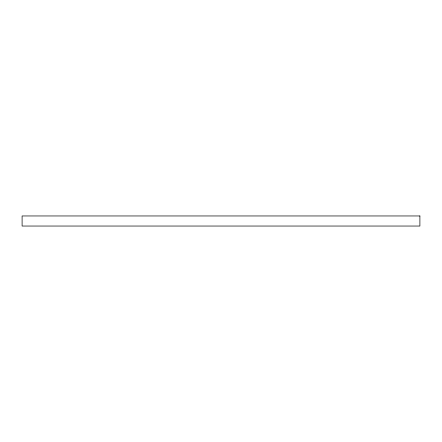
<?xml version="1.0" encoding="UTF-8"?>
<svg xmlns="http://www.w3.org/2000/svg" width="442" height="442" viewBox="0 0 442 442"><rect width="100%" height="100%" fill="white"/><g stroke="black" fill="none" stroke-linecap="round" stroke-linejoin="round"><path stroke-width="0.66" d="M419.9 215.961L22.1 215.961L22.1 226.039L419.9 226.039L419.9 215.961"/></g></svg>
